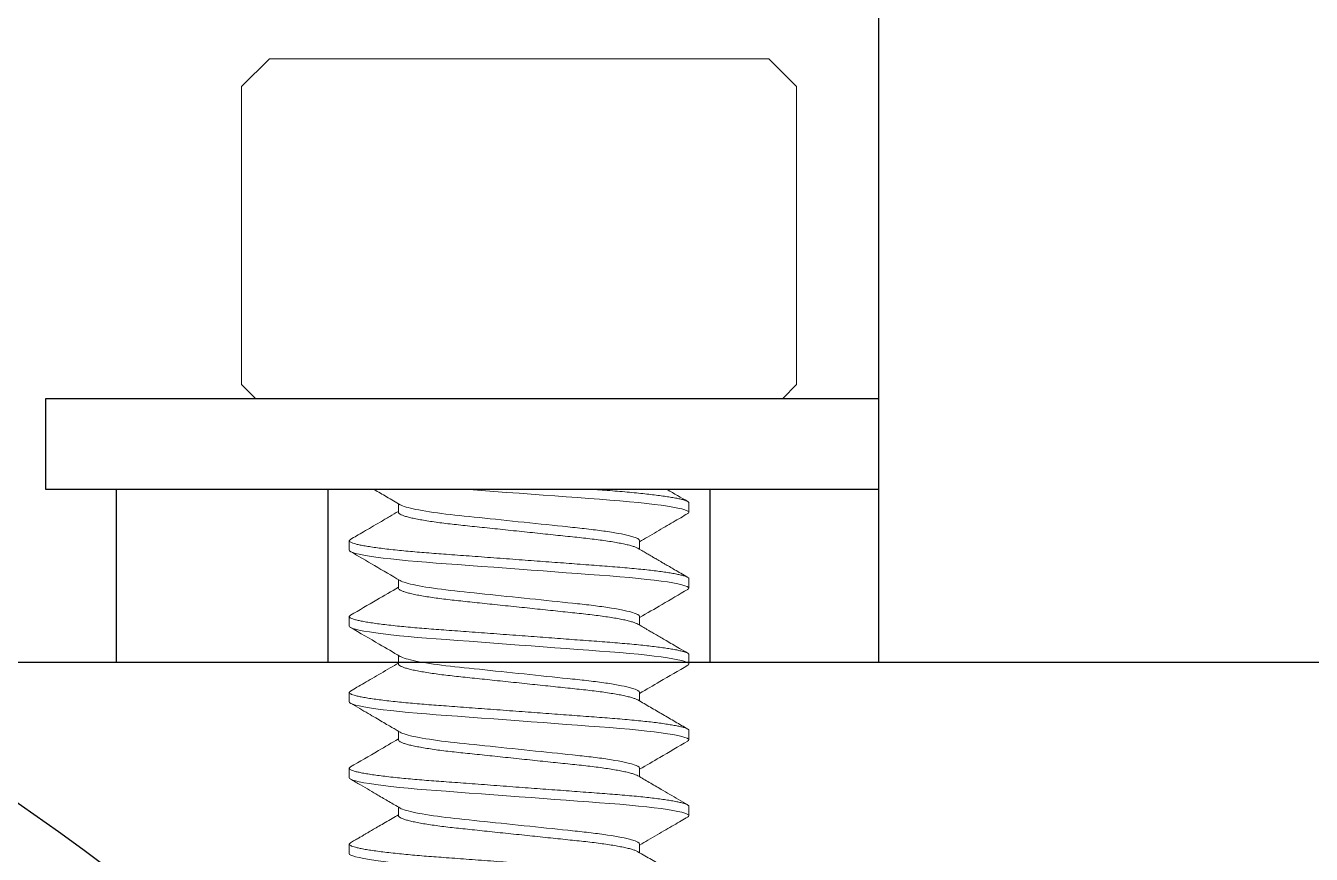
# Model space of a CAD drawing. Header units: inches. Extents: x -1 to 66.5, y -11.9 to 25.2.
# Drawn here: x 38.9843 to 39.4082, y -6.2932 to -6.0201 of the extents above; entities that cross this region are included whole.
import ezdxf

# ---------------------------------------------------------------- set-up
doc = ezdxf.new("R2010")
doc.units = ezdxf.units.IN
doc.header["$MEASUREMENT"] = 0
doc.linetypes.add('SLD-Solid', pattern=[0])
for name, color, linetype in [('Clamp', 30, 'Continuous'), ('Fastener', 134, 'Continuous'), ('Solenoid', 6, 'Continuous')]:
    doc.layers.add(name, color=color, linetype=linetype)

msp = doc.modelspace()

# ---------------------------------------------------------------- linework, layer by layer
at = {"layer": 'Clamp'}
msp.add_arc((38.5576, -6.89497), 0.75, 41.32105, 90, dxfattribs=at)
at = {"layer": 'Fastener', "linetype": 'SLD-Solid', "lineweight": 15}
for p, q in [((39.05549, -6.04012), (39.06464, -6.03097)), ((39.14699, -6.03097), (39.06464, -6.03097)), ((39.22934, -6.03097), (39.14699, -6.03097)), ((39.22934, -6.03097), (39.23849, -6.04012)), ((39.05549, -6.1384), (39.05549, -6.04012)), ((39.23849, -6.04012), (39.23849, -6.1384)), ((39.06007, -6.14297), (39.05549, -6.1384)), ((39.23849, -6.1384), (39.23392, -6.14297)), ((39.06007, -6.14297), (39.14699, -6.14297)), ((39.14699, -6.14297), (39.23392, -6.14297)), ((39.10723, -6.18047), (39.10723, -6.17766)), ((39.20299, -6.17735), (39.20299, -6.18047)), ((39.09099, -6.19297), (39.09099, -6.18985)), ((39.18675, -6.18985), (39.18675, -6.19267)), ((39.10723, -6.20547), (39.10723, -6.20266)), ((39.20299, -6.20235), (39.20299, -6.20547)), ((39.09099, -6.21797), (39.09099, -6.21485)), ((39.18675, -6.21485), (39.18675, -6.21767)), ((39.10723, -6.23047), (39.10723, -6.22766)), ((39.20299, -6.22735), (39.20299, -6.23047)), ((39.09099, -6.24297), (39.09099, -6.23985)), ((39.18675, -6.23985), (39.18675, -6.24267)), ((39.10723, -6.25547), (39.10723, -6.25265)), ((39.20299, -6.25235), (39.20299, -6.25547)), ((39.09099, -6.26797), (39.09099, -6.26485)), ((39.18675, -6.26485), (39.18675, -6.26767)), ((39.10723, -6.28047), (39.10723, -6.27765)), ((39.20299, -6.27735), (39.20299, -6.28047)), ((39.09099, -6.29297), (39.09099, -6.28985)), ((39.18675, -6.28985), (39.18675, -6.29267))]:
    msp.add_line(p, q, dxfattribs=at)
at = {"layer": 'Fastener'}
for p, q in [((38.99099, -6.17297), (38.99099, -6.14297)), ((38.99099, -6.14297), (39.26561, -6.14297)), ((39.26561, -6.17297), (38.99099, -6.17297))]:
    msp.add_line(p, q, dxfattribs=at)
at = {"layer": 'Fastener', "linetype": 'SLD-Solid', "lineweight": 15, "flags": 128}
for points in [[(39.20258, -6.18091), (39.20287, -6.18072), (39.20299, -6.18047), (39.20285, -6.18022), (39.20243, -6.17994), (39.2017, -6.17966), (39.20067, -6.17936), (39.19934, -6.17906), (39.19771, -6.17875), (39.1959, -6.17845), (39.19386, -6.17816), (39.19158, -6.17787), (39.18909, -6.17758), (39.18641, -6.17729), (39.18339, -6.177), (39.18022, -6.17672), (39.17692, -6.17645), (39.17352, -6.1762), (39.16995, -6.17593), (39.1662, -6.17565), (39.16253, -6.17538), (39.15874, -6.1751), (39.15488, -6.17481), (39.15095, -6.17452), (39.14699, -6.17422), (39.1428, -6.17391), (39.13864, -6.1736), (39.13455, -6.1733), (39.13056, -6.173), (39.13019, -6.17297)], [(39.20258, -6.20591), (39.20287, -6.20572), (39.20299, -6.20547), (39.20285, -6.20522), (39.20243, -6.20494), (39.2017, -6.20466), (39.20067, -6.20436), (39.19934, -6.20406), (39.19771, -6.20375), (39.1959, -6.20345), (39.19386, -6.20316), (39.19158, -6.20287), (39.18909, -6.20258), (39.18641, -6.20229), (39.18339, -6.202), (39.18022, -6.20172), (39.17692, -6.20145), (39.17352, -6.2012), (39.16995, -6.20093), (39.1662, -6.20065), (39.16253, -6.20038), (39.15874, -6.2001), (39.15488, -6.19981), (39.15095, -6.19952), (39.14699, -6.19922), (39.1428, -6.19891), (39.13864, -6.1986), (39.13455, -6.1983), (39.13056, -6.198), (39.1267, -6.19771), (39.123, -6.19744), (39.11968, -6.19719), (39.11649, -6.19695), (39.1134, -6.1967), (39.11042, -6.19643), (39.10758, -6.19615), (39.10474, -6.19585), (39.10212, -6.19555), (39.09974, -6.19524), (39.09762, -6.19492), (39.09578, -6.19461), (39.09423, -6.19431), (39.09305, -6.19402), (39.09214, -6.19374), (39.0915, -6.19348), (39.09112, -6.19322), (39.09099, -6.19297), (39.09099, -6.19297)], [(39.20258, -6.23091), (39.20287, -6.23072), (39.20299, -6.23047), (39.20285, -6.23022), (39.20243, -6.22994), (39.2017, -6.22966), (39.20067, -6.22936), (39.19934, -6.22906), (39.19771, -6.22875), (39.1959, -6.22845), (39.19386, -6.22816), (39.19158, -6.22787), (39.18909, -6.22758), (39.18641, -6.22729), (39.18339, -6.227), (39.18022, -6.22672), (39.17692, -6.22645), (39.17352, -6.2262), (39.16995, -6.22593), (39.1662, -6.22565), (39.16253, -6.22538), (39.15874, -6.2251), (39.15488, -6.22481), (39.15095, -6.22452), (39.14699, -6.22422), (39.1428, -6.22391), (39.13864, -6.2236), (39.13455, -6.2233), (39.13056, -6.223), (39.1267, -6.22271), (39.123, -6.22244), (39.11968, -6.22219), (39.11649, -6.22195), (39.1134, -6.2217), (39.11042, -6.22143), (39.10758, -6.22116), (39.10474, -6.22085), (39.10212, -6.22055), (39.09974, -6.22024), (39.09762, -6.21992), (39.09578, -6.21961), (39.09423, -6.21931), (39.09305, -6.21902), (39.09214, -6.21874), (39.0915, -6.21848), (39.09112, -6.21822), (39.09099, -6.21797), (39.09099, -6.21797)], [(39.20258, -6.25591), (39.20287, -6.25572), (39.20299, -6.25547), (39.20285, -6.25522), (39.20243, -6.25494), (39.2017, -6.25466), (39.20067, -6.25436), (39.19934, -6.25406), (39.19771, -6.25375), (39.1959, -6.25345), (39.19386, -6.25316), (39.19158, -6.25287), (39.18909, -6.25258), (39.18641, -6.25229), (39.18339, -6.252), (39.18022, -6.25172), (39.17692, -6.25145), (39.17352, -6.2512), (39.16995, -6.25093), (39.1662, -6.25065), (39.16253, -6.25038), (39.15874, -6.2501), (39.15488, -6.24981), (39.15095, -6.24952), (39.14699, -6.24922), (39.1428, -6.24891), (39.13864, -6.2486), (39.13455, -6.2483), (39.13056, -6.248), (39.1267, -6.24771), (39.123, -6.24744), (39.11968, -6.24719), (39.11649, -6.24695), (39.1134, -6.2467), (39.11042, -6.24643), (39.10758, -6.24616), (39.10474, -6.24585), (39.10212, -6.24555), (39.09974, -6.24524), (39.09762, -6.24492), (39.09578, -6.24461), (39.09423, -6.24431), (39.09305, -6.24402), (39.09214, -6.24374), (39.0915, -6.24348), (39.09112, -6.24322), (39.09099, -6.24297), (39.09099, -6.24297)], [(39.20258, -6.28091), (39.20287, -6.28072), (39.20299, -6.28047), (39.20285, -6.28022), (39.20243, -6.27994), (39.2017, -6.27966), (39.20067, -6.27936), (39.19934, -6.27906), (39.19771, -6.27875), (39.1959, -6.27845), (39.19386, -6.27816), (39.19158, -6.27787), (39.18909, -6.27758), (39.18641, -6.27729), (39.18339, -6.277), (39.18022, -6.27672), (39.17692, -6.27645), (39.17352, -6.2762), (39.16995, -6.27593), (39.1662, -6.27565), (39.16253, -6.27538), (39.15874, -6.2751), (39.15488, -6.27481), (39.15095, -6.27452), (39.14699, -6.27422), (39.1428, -6.27391), (39.13864, -6.2736), (39.13455, -6.2733), (39.13056, -6.273), (39.1267, -6.27271), (39.123, -6.27244), (39.11968, -6.27219), (39.11649, -6.27195), (39.1134, -6.2717), (39.11042, -6.27143), (39.10758, -6.27116), (39.10474, -6.27085), (39.10212, -6.27055), (39.09974, -6.27024), (39.09762, -6.26992), (39.09578, -6.26961), (39.09423, -6.26931), (39.09305, -6.26902), (39.09214, -6.26874), (39.0915, -6.26848), (39.09112, -6.26822), (39.09099, -6.26797), (39.09099, -6.26797)], [(39.20258, -6.30591), (39.20287, -6.30572), (39.20299, -6.30547), (39.20285, -6.30522), (39.20243, -6.30494), (39.2017, -6.30466), (39.20067, -6.30436), (39.19934, -6.30406), (39.19771, -6.30375), (39.1959, -6.30345), (39.19386, -6.30316), (39.19158, -6.30287), (39.18909, -6.30258), (39.18641, -6.30229), (39.18339, -6.302), (39.18022, -6.30172), (39.17692, -6.30145), (39.17352, -6.3012), (39.16995, -6.30093), (39.1662, -6.30065), (39.16253, -6.30038), (39.15874, -6.3001), (39.15488, -6.29981), (39.15095, -6.29952), (39.14699, -6.29922), (39.1428, -6.29891), (39.13864, -6.2986), (39.13455, -6.2983), (39.13056, -6.298), (39.1267, -6.29771), (39.123, -6.29744), (39.11968, -6.29719), (39.11649, -6.29695), (39.1134, -6.2967), (39.11042, -6.29643), (39.10758, -6.29616), (39.10474, -6.29585), (39.10212, -6.29555), (39.09974, -6.29524), (39.09762, -6.29492), (39.09578, -6.29461), (39.09423, -6.29431), (39.09305, -6.29402), (39.09214, -6.29374), (39.0915, -6.29348), (39.09112, -6.29322), (39.09099, -6.29297), (39.09099, -6.29297)]]:
    msp.add_lwpolyline(points, dxfattribs=at)
at = {"layer": 'Fastener', "linetype": 'SLD-Solid', "lineweight": 15}
for points, knots in [([(39.10779, -6.17798), (39.1063, -6.17711), (39.10344, -6.17544), (39.10058, -6.17377), (39.09922, -6.17297)], [0, 0, 0, 0, 0.2735344, 0.5226997, 0.5226997, 0.5226997, 0.5226997]), ([(39.20299, -6.17735), (39.20297, -6.17726), (39.20291, -6.17709), (39.20247, -6.17682), (39.20175, -6.17653), (39.20072, -6.17624), (39.19939, -6.17593), (39.19778, -6.17563), (39.19594, -6.17533), (39.1939, -6.17503), (39.19162, -6.17474), (39.18913, -6.17445), (39.1864, -6.17416), (39.18344, -6.17388), (39.18026, -6.1736), (39.17696, -6.17333), (39.17424, -6.17313), (39.17264, -6.17301), (39.17219, -6.17297)], [0, 0, 0, 0, 0.021662, 0.0436855, 0.0660212, 0.0886149, 0.1114084, 0.1343402, 0.1560315, 0.1777344, 0.1993942, 0.2209568, 0.2423695, 0.2648595, 0.2870678, 0.3089421, 0.33051, 0.3387077, 0.3387077, 0.3387077, 0.3387077]), ([(39.09138, -6.18941), (39.09205, -6.18902), (39.0935, -6.18818), (39.09581, -6.18684), (39.0984, -6.18533), (39.10128, -6.18365), (39.10426, -6.18191), (39.10627, -6.18073), (39.10723, -6.18017)], [0, 0, 0, 0, 0.127459, 0.273038, 0.43669, 0.618357, 0.817973, 1, 1, 1, 1]), ([(39.18619, -6.19234), (39.18618, -6.19234), (39.18603, -6.19222), (39.18545, -6.19198), (39.18442, -6.19162), (39.18306, -6.19125), (39.18142, -6.19088), (39.17952, -6.19051), (39.17738, -6.19015), (39.17501, -6.18979), (39.17244, -6.18945), (39.1697, -6.18911), (39.16683, -6.1888), (39.16381, -6.18849), (39.16065, -6.18816), (39.15736, -6.18781), (39.15397, -6.18746), (39.1505, -6.18709), (39.14697, -6.18672), (39.14342, -6.18635), (39.13989, -6.18598), (39.13645, -6.18562), (39.13312, -6.18527), (39.12997, -6.18494), (39.127, -6.18463), (39.12418, -6.18432), (39.1215, -6.184), (39.11894, -6.18365), (39.11656, -6.18329), (39.11439, -6.18292), (39.11247, -6.18255), (39.11083, -6.18218), (39.10949, -6.18181), (39.10847, -6.18145), (39.10775, -6.18111), (39.10731, -6.18078), (39.10726, -6.18058), (39.10723, -6.18047)], [0, 0, 0, 0, 0.0011037, 0.0306617, 0.060576, 0.0907305, 0.1204632, 0.1501923, 0.1797998, 0.2091707, 0.2387189, 0.2678013, 0.2963216, 0.3248703, 0.3539772, 0.3830139, 0.4123936, 0.4420065, 0.4717374, 0.5020078, 0.5321537, 0.5620535, 0.5915919, 0.620662, 0.6486647, 0.6767023, 0.7052794, 0.7343041, 0.7642111, 0.7943614, 0.8246333, 0.8549021, 0.8850435, 0.9144055, 0.9434181, 0.9719801, 1, 1, 1, 1]), ([(39.18675, -6.18985), (39.18675, -6.18942), (39.18589, -6.18893), (39.1823, -6.18789), (39.17956, -6.18735), (39.17449, -6.18659), (39.17265, -6.18635), (39.16878, -6.18588), (39.16678, -6.18567), (39.16037, -6.185), (39.15551, -6.18449), (39.1455, -6.18344), (39.14037, -6.18291), (39.13092, -6.18192), (39.12672, -6.18151), (39.11902, -6.18057), (39.11558, -6.18005), (39.11037, -6.17899), (39.10861, -6.17846), (39.10779, -6.17798)], [0, 0, 0, 0, 0.125, 0.125, 0.25, 0.25, 0.3125, 0.3125, 0.375, 0.375, 0.5, 0.5, 0.625, 0.625, 0.75, 0.75, 0.875, 0.875, 1, 1, 1, 1]), ([(39.2026, -6.18091), (39.20184, -6.18136), (39.20024, -6.18229), (39.19776, -6.18373), (39.19511, -6.18527), (39.19229, -6.18692), (39.18948, -6.18856), (39.18762, -6.18965), (39.18675, -6.19016)], [0, 0, 0, 0, 0.145434, 0.301781, 0.469006, 0.647064, 0.835911, 1, 1, 1, 1]), ([(39.20299, -6.20235), (39.20297, -6.20226), (39.20291, -6.20209), (39.20247, -6.20182), (39.20175, -6.20153), (39.20072, -6.20124), (39.19939, -6.20093), (39.19778, -6.20063), (39.19594, -6.20033), (39.1939, -6.20003), (39.19162, -6.19974), (39.18913, -6.19945), (39.1864, -6.19916), (39.18344, -6.19888), (39.18026, -6.1986), (39.17696, -6.19833), (39.17353, -6.19807), (39.16995, -6.19781), (39.16627, -6.19753), (39.16253, -6.19726), (39.15874, -6.19697), (39.15488, -6.19669), (39.15095, -6.19639), (39.14691, -6.19609), (39.1428, -6.19579), (39.13864, -6.19548), (39.13455, -6.19517), (39.13056, -6.19488), (39.1267, -6.19459), (39.12307, -6.19432), (39.11966, -6.19407), (39.11645, -6.19383), (39.11336, -6.19357), (39.11038, -6.19331), (39.10748, -6.19302), (39.1047, -6.19273), (39.10207, -6.19242), (39.09969, -6.19211), (39.09757, -6.1918), (39.09573, -6.19149), (39.09422, -6.19119), (39.09301, -6.1909), (39.0921, -6.19062), (39.09146, -6.19035), (39.09107, -6.19009), (39.09095, -6.18984), (39.09105, -6.18962), (39.09131, -6.18947), (39.09141, -6.18941)], [0, 0, 0, 0, 0.021662, 0.043686, 0.066022, 0.088616, 0.11141, 0.134342, 0.156034, 0.177737, 0.199398, 0.220961, 0.242374, 0.264864, 0.287073, 0.308947, 0.330516, 0.352339, 0.374503, 0.395667, 0.417042, 0.438577, 0.460221, 0.48192, 0.504932, 0.527878, 0.550696, 0.573322, 0.595699, 0.61777, 0.638257, 0.658614, 0.679288, 0.700253, 0.721466, 0.744181, 0.767062, 0.790044, 0.813064, 0.836056, 0.858955, 0.880405, 0.901664, 0.922686, 0.943424, 0.963839, 0.985501, 1, 1, 1, 1]), ([(39.18619, -6.19234), (39.18674, -6.19266), (39.18776, -6.19326), (39.18917, -6.19408), (39.19034, -6.19476), (39.19126, -6.19531), (39.19196, -6.19571), (39.19252, -6.19604), (39.19315, -6.19641), (39.19402, -6.19692), (39.19519, -6.1976), (39.19664, -6.19844), (39.19838, -6.19945), (39.2004, -6.20063), (39.20184, -6.20146), (39.2026, -6.20191)], [0, 0, 0, 0, 0.10074, 0.186625, 0.257628, 0.313728, 0.356495, 0.384119, 0.41754, 0.471645, 0.542917, 0.63137, 0.737019, 0.859887, 1, 1, 1, 1]), ([(39.10779, -6.20298), (39.10497, -6.20134), (39.0995, -6.19814), (39.09403, -6.19495), (39.09138, -6.19341)], [0, 0, 0, 0, 0.515851, 1, 1, 1, 1]), ([(39.09138, -6.21441), (39.09429, -6.21272), (39.09957, -6.20965), (39.10485, -6.20656), (39.10723, -6.20517)], [0, 0, 0, 0, 0.549896, 1, 1, 1, 1]), ([(39.18619, -6.21734), (39.18618, -6.21734), (39.18603, -6.21722), (39.18545, -6.21698), (39.18442, -6.21662), (39.18306, -6.21625), (39.18142, -6.21588), (39.17952, -6.21551), (39.17738, -6.21515), (39.17501, -6.21479), (39.17244, -6.21445), (39.1697, -6.21411), (39.16683, -6.2138), (39.16381, -6.21349), (39.16065, -6.21316), (39.15736, -6.21281), (39.15397, -6.21246), (39.1505, -6.21209), (39.14697, -6.21172), (39.14342, -6.21135), (39.13989, -6.21098), (39.13645, -6.21062), (39.13312, -6.21027), (39.12997, -6.20994), (39.127, -6.20963), (39.12418, -6.20932), (39.1215, -6.209), (39.11894, -6.20865), (39.11656, -6.20829), (39.11439, -6.20792), (39.11247, -6.20755), (39.11083, -6.20718), (39.10949, -6.20681), (39.10847, -6.20645), (39.10775, -6.20611), (39.10731, -6.20578), (39.10726, -6.20558), (39.10723, -6.20547)], [0, 0, 0, 0, 0.0010211, 0.0305816, 0.0604983, 0.0906554, 0.1203905, 0.1501221, 0.179732, 0.2091053, 0.238656, 0.2677408, 0.2962634, 0.3248145, 0.3539238, 0.3829629, 0.412345, 0.4419604, 0.4716938, 0.5019667, 0.532115, 0.5620173, 0.5915582, 0.6206306, 0.6486357, 0.6766756, 0.705255, 0.7342821, 0.7641916, 0.7943444, 0.8246187, 0.8548902, 0.885034, 0.9143984, 0.9434134, 0.9719777, 1, 1, 1, 1]), ([(39.18675, -6.21485), (39.18675, -6.21442), (39.18589, -6.21393), (39.1823, -6.2129), (39.17956, -6.21235), (39.1745, -6.21159), (39.17265, -6.21135), (39.16878, -6.21088), (39.16678, -6.21067), (39.16037, -6.21), (39.15551, -6.20949), (39.1455, -6.20844), (39.14037, -6.20791), (39.13092, -6.20692), (39.12672, -6.20651), (39.11902, -6.20557), (39.11559, -6.20505), (39.11037, -6.20399), (39.10861, -6.20346), (39.10779, -6.20298)], [0, 0, 0, 0, 0.125, 0.125, 0.25, 0.25, 0.3125, 0.3125, 0.375, 0.375, 0.5, 0.5, 0.625, 0.625, 0.75, 0.75, 0.875, 0.875, 1, 1, 1, 1]), ([(39.2026, -6.20591), (39.19978, -6.20755), (39.1945, -6.21063), (39.18922, -6.21372), (39.18675, -6.21516)], [0, 0, 0, 0, 0.533694, 1, 1, 1, 1]), ([(39.20299, -6.22735), (39.20297, -6.22726), (39.20291, -6.22709), (39.20247, -6.22682), (39.20175, -6.22653), (39.20072, -6.22624), (39.19939, -6.22593), (39.19778, -6.22563), (39.19594, -6.22533), (39.1939, -6.22503), (39.19162, -6.22474), (39.18913, -6.22445), (39.1864, -6.22416), (39.18344, -6.22388), (39.18026, -6.2236), (39.17696, -6.22333), (39.17353, -6.22307), (39.16995, -6.22281), (39.16627, -6.22253), (39.16253, -6.22226), (39.15874, -6.22197), (39.15488, -6.22169), (39.15095, -6.22139), (39.14691, -6.22109), (39.1428, -6.22079), (39.13864, -6.22048), (39.13455, -6.22017), (39.13056, -6.21988), (39.1267, -6.21959), (39.12307, -6.21932), (39.11966, -6.21907), (39.11645, -6.21883), (39.11336, -6.21857), (39.11038, -6.21831), (39.10748, -6.21802), (39.1047, -6.21773), (39.10207, -6.21742), (39.09969, -6.21711), (39.09757, -6.2168), (39.09573, -6.21649), (39.09422, -6.21619), (39.09301, -6.2159), (39.0921, -6.21562), (39.09146, -6.21535), (39.09107, -6.21509), (39.09095, -6.21484), (39.09105, -6.21462), (39.09131, -6.21447), (39.09141, -6.21441)], [0, 0, 0, 0, 0.021664, 0.043689, 0.066026, 0.088621, 0.111416, 0.13435, 0.156042, 0.177747, 0.199408, 0.220972, 0.242386, 0.264878, 0.287088, 0.308963, 0.330533, 0.352357, 0.374522, 0.395687, 0.417063, 0.4386, 0.460245, 0.481945, 0.504958, 0.527906, 0.550725, 0.573352, 0.59573, 0.617802, 0.63829, 0.658649, 0.679323, 0.700289, 0.721503, 0.74422, 0.767102, 0.790086, 0.813107, 0.8361, 0.859, 0.880451, 0.901711, 0.922734, 0.943473, 0.963889, 0.985553, 1, 1, 1, 1]), ([(39.10779, -6.22798), (39.10549, -6.22663), (39.10002, -6.22344), (39.09454, -6.22025), (39.09138, -6.21841)], [0, 0, 0, 0, 0.422079, 1, 1, 1, 1]), ([(39.18619, -6.21734), (39.18659, -6.21757), (39.18734, -6.21801), (39.18839, -6.21863), (39.18931, -6.21916), (39.19009, -6.21962), (39.19079, -6.22003), (39.19151, -6.22045), (39.1925, -6.22103), (39.19384, -6.22181), (39.19559, -6.22283), (39.19765, -6.22403), (39.20003, -6.22541), (39.20171, -6.22639), (39.2026, -6.22691)], [0, 0, 0, 0, 0.0726126, 0.1368827, 0.1927979, 0.2403477, 0.2796129, 0.3211904, 0.3723655, 0.4601493, 0.5667815, 0.6922831, 0.8366798, 1, 1, 1, 1]), ([(39.09138, -6.23941), (39.0921, -6.23899), (39.09362, -6.23811), (39.09602, -6.23671), (39.09864, -6.23519), (39.10149, -6.23352), (39.10438, -6.23184), (39.10632, -6.2307), (39.10723, -6.23017)], [0, 0, 0, 0, 0.1366309, 0.2877085, 0.4531892, 0.6330276, 0.827174, 1, 1, 1, 1]), ([(39.18619, -6.24234), (39.18618, -6.24234), (39.18603, -6.24222), (39.18545, -6.24198), (39.18442, -6.24162), (39.18306, -6.24125), (39.18142, -6.24088), (39.17952, -6.24051), (39.17738, -6.24015), (39.17501, -6.23979), (39.17244, -6.23945), (39.1697, -6.23911), (39.16683, -6.2388), (39.16381, -6.23849), (39.16065, -6.23816), (39.15736, -6.23781), (39.15397, -6.23746), (39.1505, -6.23709), (39.14697, -6.23672), (39.14342, -6.23635), (39.13989, -6.23598), (39.13645, -6.23562), (39.13312, -6.23527), (39.12997, -6.23494), (39.127, -6.23463), (39.12418, -6.23432), (39.1215, -6.234), (39.11894, -6.23365), (39.11656, -6.23329), (39.11439, -6.23292), (39.11247, -6.23255), (39.11083, -6.23218), (39.10949, -6.23181), (39.10847, -6.23145), (39.10775, -6.23111), (39.10731, -6.23078), (39.10726, -6.23058), (39.10723, -6.23047)], [0, 0, 0, 0, 0.001056, 0.030616, 0.060531, 0.090687, 0.120421, 0.150152, 0.179761, 0.209133, 0.238683, 0.267767, 0.296288, 0.324838, 0.353947, 0.382985, 0.412366, 0.44198, 0.471712, 0.501984, 0.532132, 0.562033, 0.591573, 0.620644, 0.648648, 0.676687, 0.705265, 0.734291, 0.7642, 0.794352, 0.824625, 0.854895, 0.885038, 0.914401, 0.943415, 0.971979, 1, 1, 1, 1]), ([(39.18675, -6.23985), (39.18675, -6.23942), (39.18589, -6.23893), (39.1823, -6.2379), (39.17956, -6.23735), (39.1745, -6.23659), (39.17265, -6.23635), (39.16878, -6.23588), (39.16678, -6.23567), (39.16037, -6.235), (39.15551, -6.23449), (39.1455, -6.23344), (39.14037, -6.23291), (39.13092, -6.23192), (39.12672, -6.23151), (39.11902, -6.23057), (39.11559, -6.23005), (39.11037, -6.22899), (39.10861, -6.22846), (39.10779, -6.22798)], [0, 0, 0, 0, 0.125, 0.125, 0.25, 0.25, 0.3125, 0.3125, 0.375, 0.375, 0.5, 0.5, 0.625, 0.625, 0.75, 0.75, 0.875, 0.875, 1, 1, 1, 1]), ([(39.20261, -6.23091), (39.19953, -6.2327), (39.19424, -6.23578), (39.18896, -6.23887), (39.18675, -6.24016)], [0, 0, 0, 0, 0.58233, 1, 1, 1, 1]), ([(39.20299, -6.25235), (39.20297, -6.25226), (39.20291, -6.25209), (39.20247, -6.25182), (39.20175, -6.25153), (39.20072, -6.25124), (39.19939, -6.25093), (39.19778, -6.25063), (39.19594, -6.25033), (39.1939, -6.25003), (39.19162, -6.24974), (39.18913, -6.24945), (39.1864, -6.24916), (39.18344, -6.24888), (39.18026, -6.2486), (39.17696, -6.24833), (39.17353, -6.24807), (39.16995, -6.24781), (39.16627, -6.24753), (39.16253, -6.24726), (39.15874, -6.24697), (39.15488, -6.24669), (39.15095, -6.24639), (39.14691, -6.24609), (39.1428, -6.24579), (39.13864, -6.24548), (39.13455, -6.24517), (39.13056, -6.24488), (39.1267, -6.24459), (39.12307, -6.24432), (39.11966, -6.24407), (39.11645, -6.24383), (39.11336, -6.24357), (39.11038, -6.24331), (39.10748, -6.24302), (39.1047, -6.24273), (39.10207, -6.24242), (39.09969, -6.24211), (39.09757, -6.2418), (39.09573, -6.24149), (39.09422, -6.24119), (39.09301, -6.2409), (39.0921, -6.24062), (39.09146, -6.24035), (39.09107, -6.24009), (39.09095, -6.23984), (39.09105, -6.23962), (39.09131, -6.23947), (39.09141, -6.23941)], [0, 0, 0, 0, 0.021665, 0.043691, 0.06603, 0.088627, 0.111423, 0.134358, 0.156052, 0.177758, 0.199421, 0.220986, 0.242402, 0.264895, 0.287106, 0.308983, 0.330554, 0.35238, 0.374546, 0.395713, 0.41709, 0.438628, 0.460275, 0.481976, 0.504991, 0.52794, 0.55076, 0.573389, 0.595768, 0.617842, 0.638331, 0.658691, 0.679367, 0.700335, 0.72155, 0.744268, 0.767151, 0.790137, 0.813159, 0.836154, 0.859056, 0.880508, 0.901769, 0.922793, 0.943534, 0.963952, 0.985616, 1, 1, 1, 1]), ([(39.10779, -6.25298), (39.10745, -6.25278), (39.10666, -6.25232), (39.10533, -6.25154), (39.10371, -6.25059), (39.1018, -6.24948), (39.09961, -6.2482), (39.09712, -6.24675), (39.09435, -6.24514), (39.0924, -6.24401), (39.09138, -6.24341)], [0, 0, 0, 0, 0.06359, 0.144676, 0.24328, 0.359424, 0.493133, 0.644442, 0.813383, 1, 1, 1, 1]), ([(39.18619, -6.24234), (39.18756, -6.24314), (39.19029, -6.24474), (39.19439, -6.24713), (39.1985, -6.24952), (39.20124, -6.25112), (39.20261, -6.25191)], [0, 0, 0, 0, 0.2495101, 0.4993295, 0.7494846, 1, 1, 1, 1]), ([(39.09138, -6.26441), (39.09446, -6.26262), (39.09974, -6.25955), (39.10502, -6.25646), (39.10723, -6.25517)], [0, 0, 0, 0, 0.582232, 1, 1, 1, 1]), ([(39.18619, -6.26734), (39.18618, -6.26734), (39.18603, -6.26722), (39.18545, -6.26698), (39.18442, -6.26662), (39.18306, -6.26625), (39.18142, -6.26588), (39.17952, -6.26551), (39.17738, -6.26515), (39.17501, -6.26479), (39.17244, -6.26445), (39.1697, -6.26411), (39.16683, -6.2638), (39.16381, -6.26349), (39.16065, -6.26316), (39.15736, -6.26281), (39.15397, -6.26246), (39.1505, -6.26209), (39.14697, -6.26172), (39.14342, -6.26135), (39.13989, -6.26098), (39.13645, -6.26062), (39.13312, -6.26027), (39.12997, -6.25994), (39.127, -6.25963), (39.12418, -6.25932), (39.1215, -6.259), (39.11894, -6.25865), (39.11656, -6.25829), (39.11439, -6.25792), (39.11247, -6.25755), (39.11083, -6.25718), (39.10949, -6.25681), (39.10847, -6.25645), (39.10775, -6.25611), (39.10731, -6.25578), (39.10726, -6.25558), (39.10723, -6.25547)], [0, 0, 0, 0, 0.0013524, 0.0309032, 0.0608099, 0.090957, 0.1206823, 0.150404, 0.1800041, 0.2093676, 0.2389086, 0.2679837, 0.2964969, 0.3250385, 0.3541381, 0.3831676, 0.41254, 0.4421455, 0.471869, 0.5021319, 0.5322702, 0.5621626, 0.5916936, 0.6207565, 0.6487522, 0.6767829, 0.7053528, 0.7343703, 0.7642699, 0.7944126, 0.8246769, 0.8549383, 0.8850722, 0.9144268, 0.9434322, 0.971987, 1, 1, 1, 1]), ([(39.18675, -6.26485), (39.18675, -6.26442), (39.18589, -6.26393), (39.1823, -6.2629), (39.17956, -6.26235), (39.1745, -6.26159), (39.17265, -6.26135), (39.16878, -6.26088), (39.16678, -6.26067), (39.16037, -6.26), (39.15551, -6.25949), (39.1455, -6.25844), (39.14037, -6.25791), (39.13092, -6.25692), (39.12672, -6.25651), (39.11903, -6.25557), (39.11559, -6.25505), (39.11037, -6.25399), (39.10861, -6.25346), (39.10779, -6.25298)], [0, 0, 0, 0, 0.125, 0.125, 0.25, 0.25, 0.3125, 0.3125, 0.375, 0.375, 0.5, 0.5, 0.625, 0.625, 0.75, 0.75, 0.875, 0.875, 1, 1, 1, 1]), ([(39.20261, -6.25591), (39.19953, -6.2577), (39.19424, -6.26078), (39.18896, -6.26387), (39.18675, -6.26516)], [0, 0, 0, 0, 0.582331, 1, 1, 1, 1]), ([(39.20299, -6.27735), (39.20297, -6.27726), (39.20291, -6.27709), (39.20247, -6.27682), (39.20175, -6.27653), (39.20072, -6.27624), (39.19939, -6.27593), (39.19778, -6.27563), (39.19594, -6.27533), (39.1939, -6.27503), (39.19162, -6.27474), (39.18913, -6.27445), (39.1864, -6.27416), (39.18344, -6.27388), (39.18026, -6.2736), (39.17696, -6.27333), (39.17353, -6.27307), (39.16995, -6.27281), (39.16627, -6.27253), (39.16253, -6.27226), (39.15874, -6.27197), (39.15488, -6.27169), (39.15095, -6.27139), (39.14691, -6.27109), (39.1428, -6.27079), (39.13864, -6.27048), (39.13455, -6.27017), (39.13056, -6.26988), (39.1267, -6.26959), (39.12307, -6.26932), (39.11966, -6.26907), (39.11645, -6.26883), (39.11336, -6.26857), (39.11038, -6.26831), (39.10748, -6.26802), (39.1047, -6.26773), (39.10207, -6.26742), (39.09969, -6.26711), (39.09757, -6.2668), (39.09573, -6.26649), (39.09422, -6.26619), (39.09301, -6.2659), (39.0921, -6.26562), (39.09146, -6.26535), (39.09107, -6.26509), (39.09095, -6.26484), (39.09105, -6.26462), (39.09131, -6.26447), (39.09141, -6.26441)], [0, 0, 0, 0, 0.021663, 0.043688, 0.066026, 0.088621, 0.111416, 0.134349, 0.156042, 0.177746, 0.199408, 0.220972, 0.242386, 0.264877, 0.287087, 0.308963, 0.330532, 0.352356, 0.374521, 0.395687, 0.417062, 0.438599, 0.460244, 0.481944, 0.504957, 0.527905, 0.550723, 0.573351, 0.595728, 0.617801, 0.638289, 0.658647, 0.679322, 0.700288, 0.721502, 0.744218, 0.7671, 0.790084, 0.813105, 0.836098, 0.858998, 0.880449, 0.901709, 0.922732, 0.943471, 0.963887, 0.985551, 1, 1, 1, 1]), ([(39.10779, -6.27798), (39.10717, -6.27762), (39.10593, -6.2769), (39.10409, -6.27582), (39.10226, -6.27475), (39.10014, -6.27351), (39.09762, -6.27204), (39.0946, -6.27029), (39.09249, -6.26906), (39.09138, -6.26841)], [0, 0, 0, 0, 0.113896, 0.226128, 0.336684, 0.448715, 0.613776, 0.797523, 1, 1, 1, 1]), ([(39.1862, -6.26734), (39.18743, -6.26806), (39.18997, -6.26955), (39.19346, -6.27159), (39.19669, -6.27347), (39.19961, -6.27517), (39.20159, -6.27632), (39.2026, -6.27691)], [0, 0, 0, 0, 0.225404, 0.466834, 0.636951, 0.814603, 1, 1, 1, 1]), ([(39.18675, -6.28985), (39.18675, -6.28942), (39.18589, -6.28893), (39.1823, -6.2879), (39.17956, -6.28735), (39.1745, -6.28659), (39.17265, -6.28635), (39.16878, -6.28588), (39.16678, -6.28567), (39.16037, -6.285), (39.15551, -6.28449), (39.1455, -6.28344), (39.14037, -6.28291), (39.13092, -6.28192), (39.12672, -6.28151), (39.11903, -6.28057), (39.11559, -6.28005), (39.11037, -6.27899), (39.10861, -6.27846), (39.10779, -6.27798)], [0, 0, 0, 0, 0.125, 0.125, 0.25, 0.25, 0.3125, 0.3125, 0.375, 0.375, 0.5, 0.5, 0.625, 0.625, 0.75, 0.75, 0.875, 0.875, 1, 1, 1, 1]), ([(39.09138, -6.28941), (39.09185, -6.28914), (39.09273, -6.28863), (39.09394, -6.28792), (39.09494, -6.28734), (39.0958, -6.28684), (39.09665, -6.28634), (39.09773, -6.28572), (39.09912, -6.2849), (39.10087, -6.28388), (39.10292, -6.28269), (39.10507, -6.28143), (39.10654, -6.28057), (39.10723, -6.28017)], [0, 0, 0, 0, 0.089385, 0.165669, 0.228862, 0.278973, 0.328163, 0.390338, 0.482091, 0.592515, 0.721573, 0.869223, 1, 1, 1, 1]), ([(39.18619, -6.29234), (39.18618, -6.29234), (39.18603, -6.29222), (39.18545, -6.29198), (39.18442, -6.29162), (39.18306, -6.29125), (39.18142, -6.29088), (39.17952, -6.29051), (39.17738, -6.29015), (39.17501, -6.28979), (39.17244, -6.28945), (39.1697, -6.28911), (39.16683, -6.2888), (39.16381, -6.28849), (39.16065, -6.28816), (39.15736, -6.28781), (39.15397, -6.28746), (39.1505, -6.28709), (39.14697, -6.28672), (39.14342, -6.28635), (39.13989, -6.28598), (39.13645, -6.28562), (39.13312, -6.28527), (39.12997, -6.28494), (39.127, -6.28463), (39.12418, -6.28432), (39.1215, -6.284), (39.11894, -6.28365), (39.11656, -6.28329), (39.11439, -6.28292), (39.11247, -6.28255), (39.11083, -6.28218), (39.10949, -6.28181), (39.10847, -6.28145), (39.10775, -6.28111), (39.10731, -6.28078), (39.10726, -6.28058), (39.10723, -6.28047)], [0, 0, 0, 0, 0.001101, 0.030659, 0.060573, 0.090728, 0.120461, 0.15019, 0.179798, 0.209169, 0.238717, 0.267799, 0.29632, 0.324869, 0.353975, 0.383012, 0.412392, 0.442005, 0.471736, 0.502007, 0.532152, 0.562052, 0.591591, 0.620661, 0.648664, 0.676701, 0.705279, 0.734303, 0.764211, 0.794361, 0.824633, 0.854902, 0.885043, 0.914405, 0.943418, 0.97198, 1, 1, 1, 1]), ([(39.20261, -6.28091), (39.20188, -6.28133), (39.20036, -6.28222), (39.19797, -6.28361), (39.19534, -6.28514), (39.19249, -6.2868), (39.1896, -6.28849), (39.18767, -6.28962), (39.18675, -6.29016)], [0, 0, 0, 0, 0.136601, 0.287661, 0.453138, 0.632983, 0.827147, 1, 1, 1, 1]), ([(39.20299, -6.30235), (39.20297, -6.30226), (39.20291, -6.30209), (39.20247, -6.30182), (39.20175, -6.30153), (39.20072, -6.30124), (39.19939, -6.30093), (39.19778, -6.30063), (39.19594, -6.30033), (39.1939, -6.30003), (39.19162, -6.29974), (39.18913, -6.29945), (39.1864, -6.29916), (39.18344, -6.29888), (39.18026, -6.2986), (39.17696, -6.29833), (39.17353, -6.29807), (39.16995, -6.29781), (39.16627, -6.29753), (39.16253, -6.29726), (39.15874, -6.29697), (39.15488, -6.29669), (39.15095, -6.29639), (39.14691, -6.29609), (39.1428, -6.29579), (39.13864, -6.29548), (39.13455, -6.29517), (39.13056, -6.29488), (39.1267, -6.29459), (39.12307, -6.29432), (39.11966, -6.29407), (39.11645, -6.29383), (39.11336, -6.29357), (39.11038, -6.29331), (39.10748, -6.29302), (39.1047, -6.29273), (39.10207, -6.29242), (39.09969, -6.29211), (39.09757, -6.2918), (39.09573, -6.29149), (39.09422, -6.29119), (39.09301, -6.2909), (39.0921, -6.29062), (39.09146, -6.29035), (39.09107, -6.29009), (39.09095, -6.28984), (39.09105, -6.28962), (39.09131, -6.28947), (39.09141, -6.28941)], [0, 0, 0, 0, 0.021662, 0.043685, 0.066021, 0.088614, 0.111408, 0.134339, 0.15603, 0.177733, 0.199393, 0.220955, 0.242368, 0.264858, 0.287066, 0.30894, 0.330508, 0.35233, 0.374494, 0.395657, 0.417032, 0.438566, 0.46021, 0.481908, 0.50492, 0.527866, 0.550683, 0.573308, 0.595684, 0.617755, 0.638242, 0.658599, 0.679271, 0.700236, 0.721448, 0.744163, 0.767043, 0.790025, 0.813045, 0.836036, 0.858935, 0.880383, 0.901642, 0.922663, 0.943401, 0.963816, 0.985478, 1, 1, 1, 1]), ([(39.18619, -6.29234), (39.18769, -6.29322), (39.19059, -6.29492), (39.19482, -6.29738), (39.1988, -6.2997), (39.20137, -6.30119), (39.2026, -6.30191)], [0, 0, 0, 0, 0.273535, 0.531456, 0.773647, 1, 1, 1, 1])]:
    msp.add_open_spline(points, degree=3, knots=knots, dxfattribs=at)
msp.add_open_spline([(39.19584, -6.17297), (39.19809, -6.17429), (39.20035, -6.1756), (39.2026, -6.17691)], degree=3, dxfattribs=at)
at = {"layer": 'Solenoid'}
for p, q in [((39.26561, -6.22997), (39.26561, -5.55997)), ((39.26561, -6.17297), (39.01419, -6.17297)), ((39.01419, -6.22997), (39.01419, -6.17297)), ((39.08399, -6.22997), (39.08399, -6.17297)), ((39.20999, -6.17297), (39.08399, -6.17297)), ((39.20999, -6.22997), (39.20999, -6.17297)), ((40.16569, -6.22997), (37.14569, -6.22997))]:
    msp.add_line(p, q, dxfattribs=at)

doc.saveas('drawing.dxf')
